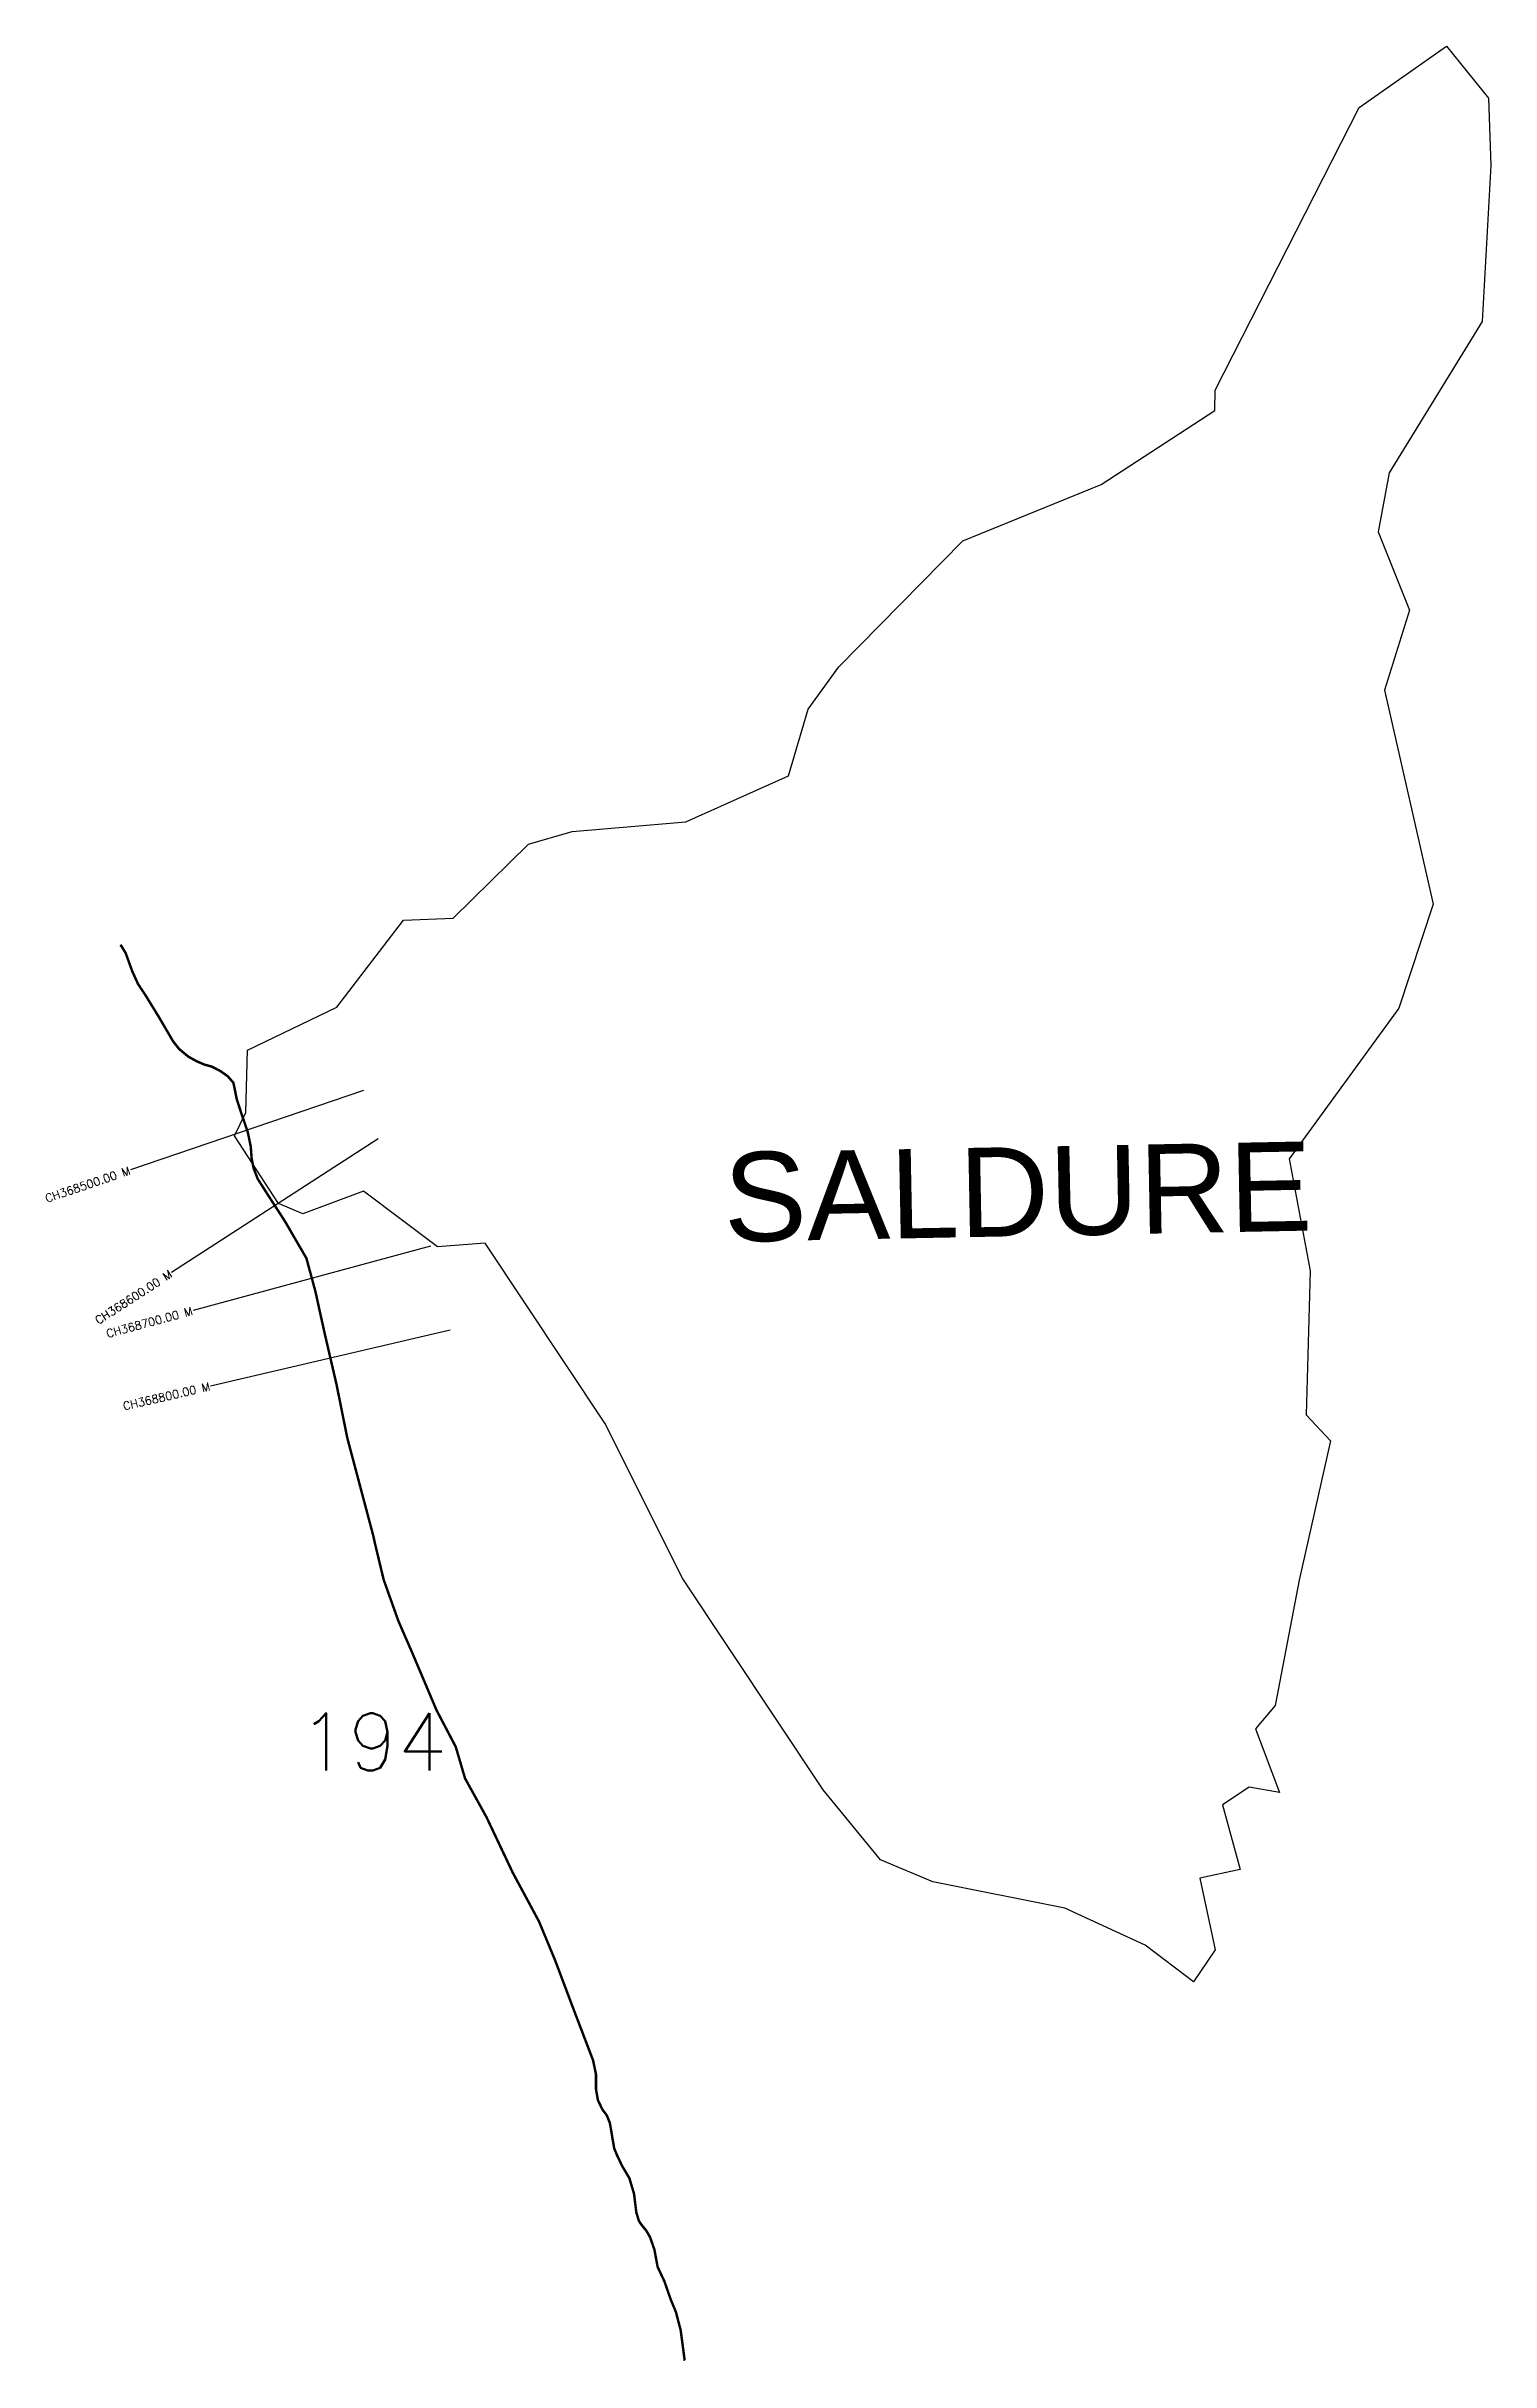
# Model space of a CAD drawing. Header units: metres. Extents: x 299218 to 300979, y 1966590 to 1969413.
import ezdxf
from ezdxf.enums import TextEntityAlignment as Align

# ---------------------------------------------------------------- set-up
doc = ezdxf.new("R2010")
doc.units = ezdxf.units.M
doc.header["$MEASUREMENT"] = 0
for name, color, linetype in [('CS', 134, 'Continuous'), ('CSMark', 6, 'Continuous'), ('NATURALLY PROTECTED', 3, 'Continuous'), ('VILLAGE NAME', 250, 'Continuous')]:
    doc.layers.add(name, color=color, linetype=linetype)
doc.styles.get("Standard").update_dxf_attribs({"font": 'simplex.shx'})

msp = doc.modelspace()

# ---------------------------------------------------------------- linework, layer by layer
at = {"color": 6, "flags": 128}
for points in [[(300976.1, 1969349.6), (300979, 1969267.4), (300968.6, 1969077.2), (300855.3, 1968892.8), (300841.9, 1968820.8), (300879.9, 1968725.4), (300849.5, 1968628.1), (300908.8, 1968366.9), (300867.1, 1968240.1), (300733.4, 1968056.7), (300758.8, 1967920), (300753.9, 1967744.4), (300783.5, 1967712.6), (300745.4, 1967542.9), (300716.3, 1967390.2), (300692.4, 1967361.6), (300721.5, 1967284.2), (300684.5, 1967290.6), (300651.8, 1967269.1), (300673.7, 1967190.3), (300624.2, 1967179.8), (300643.2, 1967092.4), (300616.5, 1967053.2), (300557.6, 1967098), (300459.7, 1967142.9), (300298.9, 1967175.3), (300235, 1967202.1), (300165.1, 1967287.4), (299994.1, 1967544.5), (299899.1, 1967734.5), (299753.2, 1967953.8), (299694.9, 1967949.1), (299604.7, 1968017.3), (299530.8, 1967989.7), (299500.9, 1968002.2), (299447.5, 1968084.8), (299461.2, 1968112.9), (299463.3, 1968189.2), (299572.2, 1968241.4), (299653.5, 1968347.7), (299713.9, 1968349.8), (299805.9, 1968440.3), (299859, 1968455.7), (299997.8, 1968467.3), (300122.9, 1968523.5), (300146.8, 1968604.8), (300184.4, 1968656.4), (300335.6, 1968809.8), (300503.9, 1968878.5), (300642.6, 1968968.9), (300643.2, 1968993.6), (300818.5, 1969338.3), (300925, 1969412.9)], [(300925, 1969412.9), (300976.1, 1969349.6)]]:
    msp.add_lwpolyline(points, dxfattribs=at)
at = {"layer": 'CS'}
for p, q in [((299604.7, 1968140), (299320.8, 1968043.2)), ((299622.5, 1968080.9), (299370.7, 1967917.9)), ((299686.5, 1967950.3), (299397, 1967871.7)), ((299710.5, 1967847.6), (299418.3, 1967779.6))]:
    msp.add_line(p, q, dxfattribs=at)
at = {"layer": 'NATURALLY PROTECTED', "const_width": 3, "flags": 128}
msp.add_lwpolyline([(299308.2, 1968317.3), (299309.5, 1968316.1), (299314.8, 1968307.3), (299322.9, 1968284.9), (299329.9, 1968269.6), (299339, 1968255.9), (299355.4, 1968229.2), (299372.6, 1968199.8), (299379.9, 1968190.5), (299391.4, 1968181), (299401.4, 1968175.5), (299411, 1968171.4), (299419.8, 1968169), (299430.2, 1968163.6), (299439.3, 1968157.2), (299446, 1968149.4), (299447.4, 1968143.1), (299450.1, 1968129.5), (299456.2, 1968110.8), (299463.7, 1968088.9), (299467.3, 1968071.2), (299468.3, 1968057.3), (299470.7, 1968045.2), (299475.6, 1968032.4), (299486.1, 1968015.8), (299508.6, 1967981), (299535.1, 1967935.4), (299546, 1967895.2), (299557.6, 1967842.7), (299571.9, 1967781.2), (299584.9, 1967716.5), (299616.7, 1967596.8), (299618.2, 1967589.7), (299629.3, 1967543.5), (299647.3, 1967493), (299664.5, 1967453.5), (299693.8, 1967384.3), (299717.2, 1967339.7), (299728.5, 1967301.3), (299754.6, 1967254.1), (299786.7, 1967186.3), (299818.7, 1967126.8), (299838.2, 1967079.8), (299861.5, 1967018), (299877.9, 1966975.1), (299884.6, 1966957.6), (299888.2, 1966940.2), (299888.2, 1966922.2), (299890.5, 1966909), (299895.8, 1966897.9), (299901.4, 1966890.3), (299905.1, 1966881.1), (299907.3, 1966868.1), (299910.4, 1966850.1), (299913.9, 1966841.7), (299919.9, 1966829), (299928.9, 1966813.8), (299934.5, 1966795.1), (299937.3, 1966772.3), (299940.4, 1966762), (299943.3, 1966757.5), (299949.5, 1966749.9), (299954.1, 1966741.9), (299959.4, 1966726.7), (299963.3, 1966705.7), (299971.7, 1966687.8), (299979.4, 1966665.6), (299985.6, 1966650.7), (299991.4, 1966628.6), (299996.2, 1966592.3), (299996.7, 1966591.7)], dxfattribs=at)

# ---------------------------------------------------------------- texts
at = {"insert": (299526.1, 1967380.9), "char_height": 70, "attachment_point": 1}
msp.add_mtext_dynamic_manual_height_columns('194', width=95.172, gutter_width=1, heights=[0], dxfattribs=at)
at = {"layer": 'CSMark'}
for s, rotation, p in [('CH368500.00 M', 18.8427, (299319.8, 1968042.8)), ('CH368600.00 M', 32.9212, (299369.9, 1967917.4)), ('CH368700.00 M', 15.1813, (299396, 1967871.5)), ('CH368800.00 M', 13.0995, (299417.3, 1967779.4))]:
    msp.add_text(s, height=10, rotation=rotation, dxfattribs=at).set_placement(p, align=Align.MIDDLE_RIGHT)
at = {"layer": 'VILLAGE NAME', "insert": (300042.6, 1968064.1), "char_height": 108.748, "attachment_point": 1, "rotation": 1.1028}
msp.add_mtext_dynamic_manual_height_columns('{\\fArial|b0|i0|c0|p34;SALDURE}', width=1571.314, gutter_width=543.7, heights=[0], dxfattribs=at)

doc.saveas('drawing.dxf')
